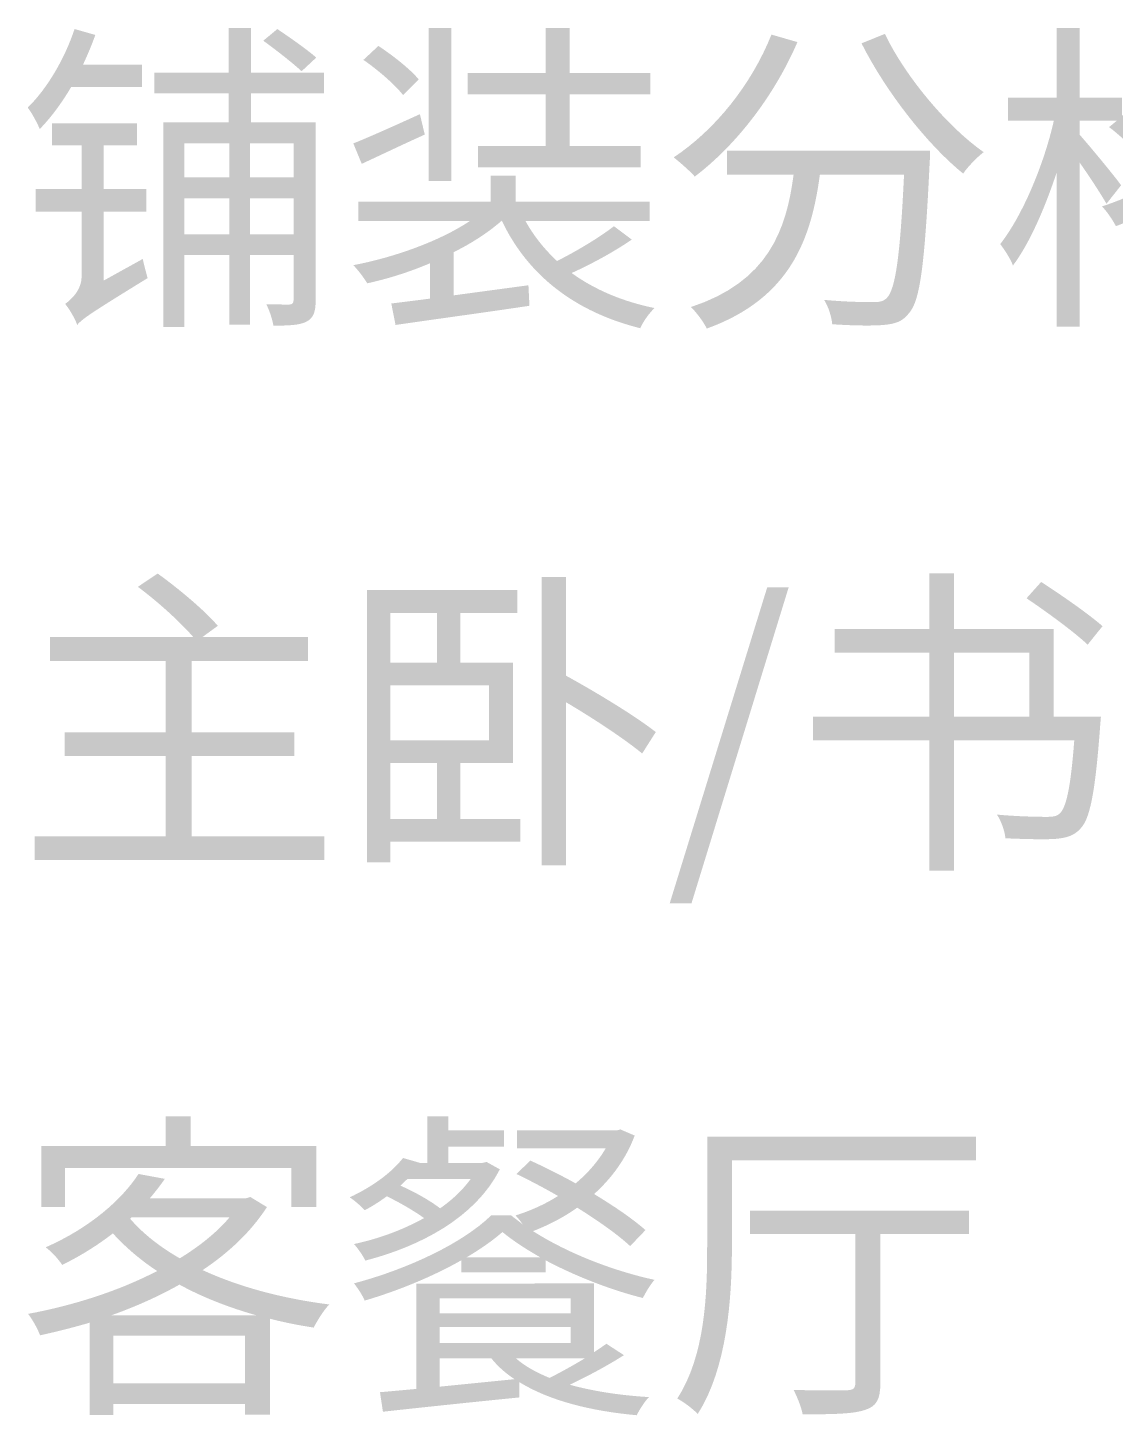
# Model space of a CAD drawing. Header units: millimetres. Extents: x -4600 to 229000, y -4300 to 19460.
# Drawn here: x 138210 to 139169, y 14412 to 15636 of the extents above; entities that cross this region are included whole.
import ezdxf

# ---------------------------------------------------------------- set-up
doc = ezdxf.new("R2010")
doc.units = ezdxf.units.MM
doc.header["$LTSCALE"] = 100
doc.layers.add('R2-LEGEND', color=7, linetype='Continuous', lineweight=18)

# ---------------------------------------------------------------- blocks, each defined once
blk = doc.blocks.new('A04_SHEET')
at = {"layer": 'R2-LEGEND'}
h = blk.add_hatch(color=256, dxfattribs=at)
edge = h.paths.add_edge_path()
edge.add_spline(control_points=[(18251.3, 15634.8), (18242.4, 15608.2), (18227.2, 15582.4), (18210, 15565.5)], knot_values=[0, 0, 0, 0, 1, 1, 1, 1], degree=3, periodic=0)
edge.add_spline(control_points=[(18210, 15565.5), (18213.5, 15561.2), (18218.9, 15550.9), (18220.6, 15546.6)], knot_values=[0, 0, 0, 0, 1, 1, 1, 1], degree=3, periodic=0)
edge.add_spline(control_points=[(18220.6, 15546.6), (18230.7, 15556.9), (18240.1, 15569.8), (18248.4, 15583.8)], knot_values=[0, 0, 0, 0, 1, 1, 1, 1], degree=3, periodic=0)
edge.add_line((18248.4, 15583.8), (18310.9, 15583.8))
edge.add_line((18310.9, 15583.8), (18310.9, 15603.3))
edge.add_line((18310.9, 15603.3), (18258.7, 15603.3))
edge.add_spline(control_points=[(18258.7, 15603.3), (18262.7, 15611.9), (18266.5, 15620.8), (18269.6, 15629.6)], knot_values=[0, 0, 0, 0, 1, 1, 1, 1], degree=3, periodic=0)
edge.add_line((18269.6, 15629.6), (18251.3, 15634.8))
h = blk.add_hatch(color=256, dxfattribs=at)
edge = h.paths.add_edge_path()
edge.add_line((18387.1, 15635.7), (18387.1, 15596.4))
edge.add_line((18387.1, 15596.4), (18321.5, 15596.4))
edge.add_line((18321.5, 15596.4), (18321.5, 15578.1))
edge.add_line((18321.5, 15578.1), (18387.1, 15578.1))
edge.add_line((18387.1, 15578.1), (18387.1, 15552.6))
edge.add_line((18387.1, 15552.6), (18329.5, 15552.6))
edge.add_line((18329.5, 15552.6), (18329.5, 15372.1))
edge.add_line((18329.5, 15372.1), (18348.1, 15372.1))
edge.add_line((18348.1, 15372.1), (18348.1, 15435.4))
edge.add_line((18348.1, 15435.4), (18387.7, 15435.4))
edge.add_line((18387.7, 15435.4), (18387.7, 15374.1))
edge.add_line((18387.7, 15374.1), (18406, 15374.1))
edge.add_line((18406, 15374.1), (18406, 15435.4))
edge.add_line((18406, 15435.4), (18444.4, 15435.4))
edge.add_line((18444.4, 15435.4), (18444.4, 15395.9))
edge.add_spline(control_points=[(18444.4, 15395.9), (18444.4, 15393), (18443.5, 15392.1), (18440.9, 15391.8)], knot_values=[0, 0, 0, 0, 1, 1, 1, 1], degree=3, periodic=0)
edge.add_spline(control_points=[(18440.9, 15391.8), (18438.1, 15391.8), (18430.1, 15391.8), (18420.3, 15392.1)], knot_values=[0, 0, 0, 0, 1, 1, 1, 1], degree=3, periodic=0)
edge.add_spline(control_points=[(18420.3, 15392.1), (18423.2, 15386.7), (18425.8, 15378.4), (18426.6, 15373.2)], knot_values=[0, 0, 0, 0, 1, 1, 1, 1], degree=3, periodic=0)
edge.add_spline(control_points=[(18426.6, 15373.2), (18440.1, 15373.2), (18449.5, 15373.5), (18455.8, 15376.7)], knot_values=[0, 0, 0, 0, 1, 1, 1, 1], degree=3, periodic=0)
edge.add_spline(control_points=[(18455.8, 15376.7), (18462.4, 15380.1), (18463.9, 15386.1), (18463.9, 15395.9)], knot_values=[0, 0, 0, 0, 1, 1, 1, 1], degree=3, periodic=0)
edge.add_line((18463.9, 15395.9), (18463.9, 15552.6))
edge.add_line((18463.9, 15552.6), (18406.8, 15552.6))
edge.add_line((18406.8, 15552.6), (18406.8, 15578.1))
edge.add_line((18406.8, 15578.1), (18471.3, 15578.1))
edge.add_line((18471.3, 15578.1), (18471.3, 15596.4))
edge.add_line((18471.3, 15596.4), (18406.8, 15596.4))
edge.add_line((18406.8, 15596.4), (18406.8, 15635.7))
edge.add_line((18406.8, 15635.7), (18387.1, 15635.7))
edge = h.paths.add_edge_path(flags=0)
edge.add_spline(control_points=[(18417.7, 15624.5), (18429.2, 15616.2), (18443.8, 15604.7), (18451.5, 15597.6)], knot_values=[0, 0, 0, 0, 1, 1, 1, 1], degree=3, periodic=0)
edge.add_line((18451.5, 15597.6), (18464.4, 15609.6))
edge.add_spline(control_points=[(18464.4, 15609.6), (18456.7, 15616.5), (18441.2, 15627.3), (18430.1, 15634.8)], knot_values=[0, 0, 0, 0, 1, 1, 1, 1], degree=3, periodic=0)
edge.add_line((18430.1, 15634.8), (18417.7, 15624.5))
h.paths.add_polyline_path([(18348.1, 15485.5), (18387.7, 15485.5), (18387.7, 15453.7), (18348.1, 15453.7), (18348.1, 15485.5)], flags=0)
h.paths.add_polyline_path([(18444.4, 15485.5), (18444.4, 15453.7), (18406, 15453.7), (18406, 15485.5), (18444.4, 15485.5)], flags=0)
h.paths.add_polyline_path([(18348.1, 15503.9), (18348.1, 15533.9), (18387.7, 15533.9), (18387.7, 15503.9), (18348.1, 15503.9)], flags=0)
h.paths.add_polyline_path([(18444.4, 15503.9), (18406, 15503.9), (18406, 15533.9), (18444.4, 15533.9), (18444.4, 15503.9)], flags=0)
for points in [[(18563.6, 15635.7), (18563.6, 15500.7), (18583.6, 15500.7), (18583.6, 15635.7), (18563.6, 15635.7)], [(18666.7, 15635.7), (18666.7, 15596.1), (18597.9, 15596.1), (18597.9, 15577.2), (18666.7, 15577.2), (18666.7, 15531.7), (18607.1, 15531.7), (18607.1, 15512.7), (18750.4, 15512.7), (18750.4, 15531.7), (18687.9, 15531.7), (18687.9, 15577.2), (18758.9, 15577.2), (18758.9, 15596.1), (18687.9, 15596.1), (18687.9, 15635.7), (18666.7, 15635.7)], [(18776.1, 14863.7), (18795.3, 14863.7), (18881, 15142.5), (18862.1, 15142.5), (18776.1, 14863.7)], [(18222.1, 14649.6), (18222.1, 14595.7), (18243, 14595.7), (18243, 14630.1), (18442.4, 14630.1), (18442.4, 14595.7), (18464.4, 14595.7), (18464.4, 14649.6), (18353.6, 14649.6), (18353.6, 14675.7), (18331.5, 14675.7), (18331.5, 14649.6), (18222.1, 14649.6)]]:
    blk.add_hatch(color=256, dxfattribs=at).paths.add_polyline_path(points)
h = blk.add_hatch(color=256, dxfattribs=at)
edge = h.paths.add_edge_path()
edge.add_spline(control_points=[(18865.8, 15629.9), (18848, 15585.5), (18816.2, 15546), (18779.6, 15521.6)], knot_values=[0, 0, 0, 0, 1, 1, 1, 1], degree=3, periodic=0)
edge.add_spline(control_points=[(18779.6, 15521.6), (18784.7, 15517.6), (18794.2, 15509.3), (18798.2, 15504.7)], knot_values=[0, 0, 0, 0, 1, 1, 1, 1], degree=3, periodic=0)
edge.add_spline(control_points=[(18798.2, 15504.7), (18834, 15531.9), (18867.8, 15574.9), (18888.7, 15623.3)], knot_values=[0, 0, 0, 0, 1, 1, 1, 1], degree=3, periodic=0)
edge.add_line((18888.7, 15623.3), (18865.8, 15629.9))
h = blk.add_hatch(color=256, dxfattribs=at)
edge = h.paths.add_edge_path()
edge.add_line((18965.8, 15630.5), (18945.2, 15622.2))
edge.add_spline(control_points=[(18945.2, 15622.2), (18966.7, 15579.5), (19003, 15533.1), (19034.8, 15507.3)], knot_values=[0, 0, 0, 0, 1, 1, 1, 1], degree=3, periodic=0)
edge.add_spline(control_points=[(19034.8, 15507.3), (19038.9, 15513.3), (19046.9, 15521.6), (19052.9, 15526.2)], knot_values=[0, 0, 0, 0, 1, 1, 1, 1], degree=3, periodic=0)
edge.add_spline(control_points=[(19052.9, 15526.2), (19021.4, 15548.3), (18984.4, 15591.8), (18965.8, 15630.5)], knot_values=[0, 0, 0, 0, 1, 1, 1, 1], degree=3, periodic=0)
h = blk.add_hatch(color=256, dxfattribs=at)
edge = h.paths.add_edge_path()
edge.add_line((19117.4, 15635.7), (19117.4, 15574.3))
edge.add_line((19117.4, 15574.3), (19074.4, 15574.3))
edge.add_line((19074.4, 15574.3), (19074.4, 15554))
edge.add_line((19074.4, 15554), (19114.8, 15554))
edge.add_spline(control_points=[(19114.8, 15554), (19105.9, 15514.5), (19086.7, 15469.5), (19067.5, 15445.1)], knot_values=[0, 0, 0, 0, 1, 1, 1, 1], degree=3, periodic=0)
edge.add_spline(control_points=[(19067.5, 15445.1), (19071.2, 15440.3), (19076.7, 15432), (19078.7, 15426.2)], knot_values=[0, 0, 0, 0, 1, 1, 1, 1], degree=3, periodic=0)
edge.add_spline(control_points=[(19078.7, 15426.2), (19093, 15445.1), (19106.8, 15476.4), (19117.4, 15508.7)], knot_values=[0, 0, 0, 0, 1, 1, 1, 1], degree=3, periodic=0)
edge.add_line((19117.4, 15508.7), (19117.4, 15372.4))
edge.add_line((19117.4, 15372.4), (19137.7, 15372.4))
edge.add_line((19137.7, 15372.4), (19137.7, 15516.8))
edge.add_spline(control_points=[(19137.7, 15516.8), (19146.6, 15504.2), (19156.6, 15488.7), (19161.2, 15480.7)], knot_values=[0, 0, 0, 0, 1, 1, 1, 1], degree=3, periodic=0)
edge.add_line((19161.2, 15480.7), (19174.1, 15497))
edge.add_spline(control_points=[(19174.1, 15497), (19168.9, 15504.4), (19145.4, 15532.8), (19137.7, 15541.4)], knot_values=[0, 0, 0, 0, 1, 1, 1, 1], degree=3, periodic=0)
edge.add_line((19137.7, 15541.4), (19137.7, 15554))
edge.add_line((19137.7, 15554), (19170.4, 15554))
edge.add_line((19170.4, 15554), (19163.5, 15548.3))
edge.add_spline(control_points=[(19163.5, 15548.3), (19168.3, 15544.8), (19176.7, 15537.4), (19180.4, 15533.7)], knot_values=[0, 0, 0, 0, 1, 1, 1, 1], degree=3, periodic=0)
edge.add_spline(control_points=[(19180.4, 15533.7), (19190.1, 15542.3), (19199.9, 15552.6), (19208.7, 15564)], knot_values=[0, 0, 0, 0, 1, 1, 1, 1], degree=3, periodic=0)
edge.add_spline(control_points=[(19208.7, 15564), (19216.5, 15550.6), (19226.5, 15536.8), (19238.8, 15523.9)], knot_values=[0, 0, 0, 0, 1, 1, 1, 1], degree=3, periodic=0)
edge.add_spline(control_points=[(19238.8, 15523.9), (19214.5, 15503), (19185.8, 15487.5), (19157.2, 15478.4)], knot_values=[0, 0, 0, 0, 1, 1, 1, 1], degree=3, periodic=0)
edge.add_spline(control_points=[(19157.2, 15478.4), (19161.5, 15474.1), (19166.9, 15466.1), (19169.5, 15460.9)], knot_values=[0, 0, 0, 0, 1, 1, 1, 1], degree=3, periodic=0)
edge.add_spline(control_points=[(19169.5, 15460.9), (19176.9, 15463.8), (19184.4, 15466.6), (19191.8, 15470.1)], knot_values=[0, 0, 0, 0, 1, 1, 1, 1], degree=3, periodic=0)
edge.add_line((19191.8, 15470.1), (19191.8, 15371.8))
edge.add_line((19191.8, 15371.8), (19211.9, 15371.8))
edge.add_line((19211.9, 15371.8), (19211.9, 15384.4))
edge.add_line((19211.9, 15384.4), (19291.8, 15384.4))
edge.add_line((19291.8, 15384.4), (19291.8, 15372.9))
edge.add_line((19291.8, 15372.9), (19312.7, 15372.9))
edge.add_line((19312.7, 15372.9), (19312.7, 15472.4))
edge.add_line((19312.7, 15472.4), (19325.9, 15467.2))
edge.add_spline(control_points=[(19325.9, 15467.2), (19329.1, 15472.6), (19335.1, 15480.9), (19339.4, 15485.2)], knot_values=[0, 0, 0, 0, 1, 1, 1, 1], degree=3, periodic=0)
edge.add_spline(control_points=[(19339.4, 15485.2), (19311, 15493.8), (19287, 15507.3), (19267.5, 15523.6)], knot_values=[0, 0, 0, 0, 1, 1, 1, 1], degree=3, periodic=0)
edge.add_spline(control_points=[(19267.5, 15523.6), (19287.5, 15544.5), (19303.9, 15569.8), (19314.2, 15599.3)], knot_values=[0, 0, 0, 0, 1, 1, 1, 1], degree=3, periodic=0)
edge.add_line((19314.2, 15599.3), (19300.7, 15605.6))
edge.add_line((19300.7, 15605.6), (19296.7, 15604.7))
edge.add_line((19296.7, 15604.7), (19234.8, 15604.7))
edge.add_spline(control_points=[(19234.8, 15604.7), (19239.4, 15613), (19243.4, 15621.6), (19246.8, 15630.5)], knot_values=[0, 0, 0, 0, 1, 1, 1, 1], degree=3, periodic=0)
edge.add_line((19246.8, 15630.5), (19226.2, 15635.9))
edge.add_spline(control_points=[(19226.2, 15635.9), (19215, 15606.7), (19196.4, 15578.6), (19174.9, 15558.3)], knot_values=[0, 0, 0, 0, 1, 1, 1, 1], degree=3, periodic=0)
edge.add_line((19174.9, 15558.3), (19174.9, 15574.3))
edge.add_line((19174.9, 15574.3), (19137.7, 15574.3))
edge.add_line((19137.7, 15574.3), (19137.7, 15635.7))
edge.add_line((19137.7, 15635.7), (19117.4, 15635.7))
h.paths.add_polyline_path([(19211.9, 15403.3), (19211.9, 15458.6), (19291.8, 15458.6), (19291.8, 15403.3), (19211.9, 15403.3)], flags=0)
edge = h.paths.add_edge_path(flags=0)
edge.add_line((19224.2, 15586.1), (19287, 15586.1))
edge.add_spline(control_points=[(19287, 15586.1), (19278.4, 15568), (19266.6, 15551.4), (19252.9, 15537.1)], knot_values=[0, 0, 0, 0, 1, 1, 1, 1], degree=3, periodic=0)
edge.add_spline(control_points=[(19252.9, 15537.1), (19239.1, 15551.1), (19228.5, 15566), (19220.8, 15580.6)], knot_values=[0, 0, 0, 0, 1, 1, 1, 1], degree=3, periodic=0)
edge.add_line((19220.8, 15580.6), (19224.2, 15586.1))
edge = h.paths.add_edge_path(flags=0)
edge.add_spline(control_points=[(19205.9, 15477.2), (19222.8, 15486.1), (19238.5, 15497), (19253.2, 15509.9)], knot_values=[0, 0, 0, 0, 1, 1, 1, 1], degree=3, periodic=0)
edge.add_spline(control_points=[(19253.2, 15509.9), (19267.2, 15497.6), (19283.5, 15486.4), (19302.1, 15477.2)], knot_values=[0, 0, 0, 0, 1, 1, 1, 1], degree=3, periodic=0)
edge.add_line((19302.1, 15477.2), (19205.9, 15477.2))
h = blk.add_hatch(color=256, dxfattribs=at)
edge = h.paths.add_edge_path()
edge.add_spline(control_points=[(18506, 15607.6), (18518.9, 15598.7), (18534.1, 15585.5), (18540.9, 15576.6)], knot_values=[0, 0, 0, 0, 1, 1, 1, 1], degree=3, periodic=0)
edge.add_line((18540.9, 15576.6), (18554.7, 15590.4))
edge.add_spline(control_points=[(18554.7, 15590.4), (18547.5, 15599.3), (18531.8, 15611.6), (18519.2, 15619.9)], knot_values=[0, 0, 0, 0, 1, 1, 1, 1], degree=3, periodic=0)
edge.add_line((18519.2, 15619.9), (18506, 15607.6))
h = blk.add_hatch(color=256, dxfattribs=at)
edge = h.paths.add_edge_path()
edge.add_line((18497.1, 15533.9), (18504.5, 15515.9))
edge.add_spline(control_points=[(18504.5, 15515.9), (18521.2, 15523.6), (18540.9, 15533.1), (18560.1, 15541.7)], knot_values=[0, 0, 0, 0, 1, 1, 1, 1], degree=3, periodic=0)
edge.add_line((18560.1, 15541.7), (18555.8, 15559.7))
edge.add_spline(control_points=[(18555.8, 15559.7), (18533.8, 15549.7), (18512.3, 15540), (18497.1, 15533.9)], knot_values=[0, 0, 0, 0, 1, 1, 1, 1], degree=3, periodic=0)
h = blk.add_hatch(color=256, dxfattribs=at)
edge = h.paths.add_edge_path()
edge.add_line((18216.9, 15493.6), (18216.9, 15473.8))
edge.add_line((18216.9, 15473.8), (18257.6, 15473.8))
edge.add_line((18257.6, 15473.8), (18257.6, 15416.8))
edge.add_spline(control_points=[(18257.6, 15416.8), (18257.6, 15404.5), (18248.1, 15395.9), (18243, 15392.4)], knot_values=[0, 0, 0, 0, 1, 1, 1, 1], degree=3, periodic=0)
edge.add_spline(control_points=[(18243, 15392.4), (18246.7, 15387.8), (18251.9, 15379.2), (18253.6, 15373.8)], knot_values=[0, 0, 0, 0, 1, 1, 1, 1], degree=3, periodic=0)
edge.add_spline(control_points=[(18253.6, 15373.8), (18257.9, 15379), (18265.3, 15384.1), (18315.7, 15415.1)], knot_values=[0, 0, 0, 0, 1, 1, 1, 1], degree=3, periodic=0)
edge.add_spline(control_points=[(18315.7, 15415.1), (18314.6, 15419.1), (18312.6, 15426.8), (18311.4, 15432)], knot_values=[0, 0, 0, 0, 1, 1, 1, 1], degree=3, periodic=0)
edge.add_line((18311.4, 15432), (18277.1, 15413))
edge.add_line((18277.1, 15413), (18277.1, 15473.8))
edge.add_line((18277.1, 15473.8), (18314.6, 15473.8))
edge.add_line((18314.6, 15473.8), (18314.6, 15493.6))
edge.add_line((18314.6, 15493.6), (18277.1, 15493.6))
edge.add_line((18277.1, 15493.6), (18277.1, 15532.2))
edge.add_line((18277.1, 15532.2), (18306.3, 15532.2))
edge.add_line((18306.3, 15532.2), (18306.3, 15551.7))
edge.add_line((18306.3, 15551.7), (18231.5, 15551.7))
edge.add_line((18231.5, 15551.7), (18231.5, 15532.2))
edge.add_line((18231.5, 15532.2), (18257.6, 15532.2))
edge.add_line((18257.6, 15532.2), (18257.6, 15493.6))
edge.add_line((18257.6, 15493.6), (18216.9, 15493.6))
h = blk.add_hatch(color=256, dxfattribs=at)
edge = h.paths.add_edge_path()
edge.add_line((18826.6, 15527.4), (18826.6, 15506.4))
edge.add_line((18826.6, 15506.4), (18885.3, 15506.4))
edge.add_spline(control_points=[(18885.3, 15506.4), (18879, 15457.7), (18862.9, 15411.9), (18794.8, 15389.6)], knot_values=[0, 0, 0, 0, 1, 1, 1, 1], degree=3, periodic=0)
edge.add_spline(control_points=[(18794.8, 15389.6), (18799.6, 15385), (18805.9, 15376.4), (18808.8, 15370.6)], knot_values=[0, 0, 0, 0, 1, 1, 1, 1], degree=3, periodic=0)
edge.add_spline(control_points=[(18808.8, 15370.6), (18882.4, 15397.3), (18900.8, 15449.4), (18908.5, 15506.4)], knot_values=[0, 0, 0, 0, 1, 1, 1, 1], degree=3, periodic=0)
edge.add_line((18908.5, 15506.4), (18982.7, 15506.4))
edge.add_spline(control_points=[(18982.7, 15506.4), (18979.3, 15433.7), (18975, 15405), (18967.5, 15397.6), (18964.7, 15394.7), (18961.2, 15393.9), (18955.5, 15393.9), (18948.6, 15393.9), (18931.1, 15394.1), (18912.2, 15395.9)], knot_values=[0, 0, 0, 0, 1, 1, 1, 2, 2, 2, 3, 3, 3, 3], degree=3, periodic=0)
edge.add_spline(control_points=[(18912.2, 15395.9), (18916.2, 15389.8), (18918.8, 15380.7), (18919.4, 15374.4)], knot_values=[0, 0, 0, 0, 1, 1, 1, 1], degree=3, periodic=0)
edge.add_spline(control_points=[(18919.4, 15374.4), (18937.4, 15373.2), (18955.2, 15372.9), (18964.9, 15373.8), (18974.7, 15374.7), (18981.3, 15376.7), (18987, 15384.1)], knot_values=[0, 0, 0, 0, 1, 1, 1, 2, 2, 2, 2], degree=3, periodic=0)
edge.add_spline(control_points=[(18987, 15384.1), (18997, 15395), (19001, 15427.9), (19005.3, 15517)], knot_values=[0, 0, 0, 0, 1, 1, 1, 1], degree=3, periodic=0)
edge.add_spline(control_points=[(19005.3, 15517), (19005.6, 15519.9), (19005.6, 15527.4), (19005.6, 15527.4)], knot_values=[0, 0, 0, 0, 1, 1, 1, 1], degree=3, periodic=0)
edge.add_line((19005.6, 15527.4), (18826.6, 15527.4))
h = blk.add_hatch(color=256, dxfattribs=at)
edge = h.paths.add_edge_path()
edge.add_line((18501.4, 15482.4), (18501.4, 15465.5))
edge.add_line((18501.4, 15465.5), (18599.9, 15465.5))
edge.add_spline(control_points=[(18599.9, 15465.5), (18573.3, 15447.7), (18533.2, 15433.4), (18497.1, 15426.5)], knot_values=[0, 0, 0, 0, 1, 1, 1, 1], degree=3, periodic=0)
edge.add_spline(control_points=[(18497.1, 15426.5), (18501.1, 15422.5), (18506.5, 15415.3), (18509.4, 15410.5)], knot_values=[0, 0, 0, 0, 1, 1, 1, 1], degree=3, periodic=0)
edge.add_spline(control_points=[(18509.4, 15410.5), (18527.5, 15414.5), (18546.7, 15420.5), (18564.7, 15428.2)], knot_values=[0, 0, 0, 0, 1, 1, 1, 1], degree=3, periodic=0)
edge.add_line((18564.7, 15428.2), (18564.7, 15397))
edge.add_line((18564.7, 15397), (18530.6, 15392.7))
edge.add_line((18530.6, 15392.7), (18534.3, 15373.8))
edge.add_spline(control_points=[(18534.3, 15373.8), (18565.9, 15378.4), (18610.3, 15384.4), (18652.4, 15390.7)], knot_values=[0, 0, 0, 0, 1, 1, 1, 1], degree=3, periodic=0)
edge.add_line((18652.4, 15390.7), (18651.5, 15408.8))
edge.add_line((18651.5, 15408.8), (18585.6, 15399.9))
edge.add_line((18585.6, 15399.9), (18585.6, 15438))
edge.add_spline(control_points=[(18585.6, 15438), (18601.7, 15446), (18616.3, 15455.5), (18628, 15465.8)], knot_values=[0, 0, 0, 0, 1, 1, 1, 1], degree=3, periodic=0)
edge.add_spline(control_points=[(18628, 15465.8), (18650.9, 15417.6), (18692.5, 15385.3), (18750.1, 15370.9)], knot_values=[0, 0, 0, 0, 1, 1, 1, 1], degree=3, periodic=0)
edge.add_spline(control_points=[(18750.1, 15370.9), (18752.6, 15376.7), (18758.1, 15384.4), (18762.7, 15388.7)], knot_values=[0, 0, 0, 0, 1, 1, 1, 1], degree=3, periodic=0)
edge.add_spline(control_points=[(18762.7, 15388.7), (18734.6, 15394.4), (18709.7, 15405), (18689.6, 15419.6)], knot_values=[0, 0, 0, 0, 1, 1, 1, 1], degree=3, periodic=0)
edge.add_spline(control_points=[(18689.6, 15419.6), (18706.8, 15427.4), (18727.4, 15438.5), (18742.6, 15449.1)], knot_values=[0, 0, 0, 0, 1, 1, 1, 1], degree=3, periodic=0)
edge.add_line((18742.6, 15449.1), (18726.9, 15460.9))
edge.add_spline(control_points=[(18726.9, 15460.9), (18714.5, 15451.2), (18693.9, 15438.8), (18676.7, 15430.2)], knot_values=[0, 0, 0, 0, 1, 1, 1, 1], degree=3, periodic=0)
edge.add_spline(control_points=[(18676.7, 15430.2), (18665.6, 15440.6), (18656.1, 15452.3), (18648.9, 15465.5)], knot_values=[0, 0, 0, 0, 1, 1, 1, 1], degree=3, periodic=0)
edge.add_line((18648.9, 15465.5), (18758.4, 15465.5))
edge.add_line((18758.4, 15465.5), (18758.4, 15482.4))
edge.add_line((18758.4, 15482.4), (18640.1, 15482.4))
edge.add_line((18640.1, 15482.4), (18640.1, 15505.6))
edge.add_line((18640.1, 15505.6), (18618.3, 15505.6))
edge.add_line((18618.3, 15505.6), (18618.3, 15482.4))
edge.add_line((18618.3, 15482.4), (18501.4, 15482.4))
h = blk.add_hatch(color=256, dxfattribs=at)
edge = h.paths.add_edge_path()
edge.add_spline(control_points=[(18307.1, 15142.8), (18324.6, 15129.9), (18344.7, 15111.5), (18356.1, 15098.4)], knot_values=[0, 0, 0, 0, 1, 1, 1, 1], degree=3, periodic=0)
edge.add_line((18356.1, 15098.4), (18229.5, 15098.4))
edge.add_line((18229.5, 15098.4), (18229.5, 15077.4))
edge.add_line((18229.5, 15077.4), (18331.5, 15077.4))
edge.add_line((18331.5, 15077.4), (18331.5, 15014.4))
edge.add_line((18331.5, 15014.4), (18242.7, 15014.4))
edge.add_line((18242.7, 15014.4), (18242.7, 14993.5))
edge.add_line((18242.7, 14993.5), (18331.5, 14993.5))
edge.add_line((18331.5, 14993.5), (18331.5, 14922.7))
edge.add_line((18331.5, 14922.7), (18216, 14922.7))
edge.add_line((18216, 14922.7), (18216, 14901.8))
edge.add_line((18216, 14901.8), (18471.6, 14901.8))
edge.add_line((18471.6, 14901.8), (18471.6, 14922.7))
edge.add_line((18471.6, 14922.7), (18354.7, 14922.7))
edge.add_line((18354.7, 14922.7), (18354.7, 14993.5))
edge.add_line((18354.7, 14993.5), (18445.2, 14993.5))
edge.add_line((18445.2, 14993.5), (18445.2, 15014.4))
edge.add_line((18445.2, 15014.4), (18354.7, 15014.4))
edge.add_line((18354.7, 15014.4), (18354.7, 15077.4))
edge.add_line((18354.7, 15077.4), (18457, 15077.4))
edge.add_line((18457, 15077.4), (18457, 15098.4))
edge.add_line((18457, 15098.4), (18363.9, 15098.4))
edge.add_line((18363.9, 15098.4), (18377.6, 15108.4))
edge.add_spline(control_points=[(18377.6, 15108.4), (18366.2, 15121.8), (18343, 15141.3), (18324.6, 15154.5)], knot_values=[0, 0, 0, 0, 1, 1, 1, 1], degree=3, periodic=0)
edge.add_line((18324.6, 15154.5), (18307.1, 15142.8))
h = blk.add_hatch(color=256, dxfattribs=at)
edge = h.paths.add_edge_path()
edge.add_line((18663.3, 15151.6), (18663.3, 14897.2))
edge.add_line((18663.3, 14897.2), (18684.5, 14897.2))
edge.add_line((18684.5, 14897.2), (18684.5, 15041.1))
edge.add_spline(control_points=[(18684.5, 15041.1), (18709.7, 15026.2), (18736.9, 15008.1), (18751.8, 14995.8)], knot_values=[0, 0, 0, 0, 1, 1, 1, 1], degree=3, periodic=0)
edge.add_line((18751.8, 14995.8), (18763.8, 15014.7))
edge.add_spline(control_points=[(18763.8, 15014.7), (18746.3, 15028.5), (18712, 15049.4), (18684.5, 15064.5)], knot_values=[0, 0, 0, 0, 1, 1, 1, 1], degree=3, periodic=0)
edge.add_line((18684.5, 15064.5), (18684.5, 15151.6))
edge.add_line((18684.5, 15151.6), (18663.3, 15151.6))
h = blk.add_hatch(color=256, dxfattribs=at)
edge = h.paths.add_edge_path()
edge.add_line((18921.4, 15105.5), (18921.4, 15084.6))
edge.add_line((18921.4, 15084.6), (19005, 15084.6))
edge.add_line((19005, 15084.6), (19005, 15028.2))
edge.add_line((19005, 15028.2), (18902.5, 15028.2))
edge.add_line((18902.5, 15028.2), (18902.5, 15007.5))
edge.add_line((18902.5, 15007.5), (19005, 15007.5))
edge.add_line((19005, 15007.5), (19005, 14892.4))
edge.add_line((19005, 14892.4), (19026.8, 14892.4))
edge.add_line((19026.8, 14892.4), (19026.8, 15007.5))
edge.add_line((19026.8, 15007.5), (19132.8, 15007.5))
edge.add_spline(control_points=[(19132.8, 15007.5), (19129.7, 14966), (19125.7, 14947.9), (19119.9, 14942.8), (19117.1, 14940.2), (19113.9, 14939.9), (19107.9, 14939.9), (19101.3, 14939.9), (19082.7, 14940.2), (19064.6, 14941.9)], knot_values=[0, 0, 0, 0, 1, 1, 1, 2, 2, 2, 3, 3, 3, 3], degree=3, periodic=0)
edge.add_spline(control_points=[(19064.6, 14941.9), (19068.6, 14935.9), (19071.5, 14927.3), (19072.1, 14921)], knot_values=[0, 0, 0, 0, 1, 1, 1, 1], degree=3, periodic=0)
edge.add_spline(control_points=[(19072.1, 14921), (19089.6, 14920.2), (19106.8, 14919.9), (19115.6, 14920.4)], knot_values=[0, 0, 0, 0, 1, 1, 1, 1], degree=3, periodic=0)
edge.add_spline(control_points=[(19115.6, 14920.4), (19125.7, 14921.3), (19132.3, 14923), (19138, 14929.3)], knot_values=[0, 0, 0, 0, 1, 1, 1, 1], degree=3, periodic=0)
edge.add_spline(control_points=[(19138, 14929.3), (19146.6, 14937.6), (19151.2, 14960.8), (19155.5, 15018.4)], knot_values=[0, 0, 0, 0, 1, 1, 1, 1], degree=3, periodic=0)
edge.add_spline(control_points=[(19155.5, 15018.4), (19155.7, 15021.6), (19156.3, 15028.2), (19156.3, 15028.2)], knot_values=[0, 0, 0, 0, 1, 1, 1, 1], degree=3, periodic=0)
edge.add_line((19156.3, 15028.2), (19114.5, 15028.2))
edge.add_line((19114.5, 15028.2), (19114.5, 15105.5))
edge.add_line((19114.5, 15105.5), (19026.8, 15105.5))
edge.add_line((19026.8, 15105.5), (19026.8, 15154.8))
edge.add_line((19026.8, 15154.8), (19005, 15154.8))
edge.add_line((19005, 15154.8), (19005, 15105.5))
edge.add_line((19005, 15105.5), (18921.4, 15105.5))
h.paths.add_polyline_path([(19026.8, 15028.2), (19026.8, 15084.6), (19093.3, 15084.6), (19093.3, 15028.2), (19026.8, 15028.2)], flags=0)
edge = h.paths.add_edge_path(flags=0)
edge.add_spline(control_points=[(19090.7, 15132.7), (19109, 15120.4), (19132.8, 15102.9), (19144.6, 15091.8)], knot_values=[0, 0, 0, 0, 1, 1, 1, 1], degree=3, periodic=0)
edge.add_line((19144.6, 15091.8), (19157.7, 15108.1))
edge.add_spline(control_points=[(19157.7, 15108.1), (19145.7, 15118.7), (19121.4, 15135.6), (19103.6, 15147.1)], knot_values=[0, 0, 0, 0, 1, 1, 1, 1], degree=3, periodic=0)
edge.add_line((19103.6, 15147.1), (19090.7, 15132.7))
h = blk.add_hatch(color=256, dxfattribs=at)
h.paths.add_polyline_path([(18509.1, 15139.9), (18509.1, 14899.8), (18529.8, 14899.8), (18529.8, 14917.9), (18644.4, 14917.9), (18644.4, 14937.9), (18591.4, 14937.9), (18591.4, 14987.5), (18637.8, 14987.5), (18637.8, 15076), (18591.4, 15076), (18591.4, 15119.8), (18641.8, 15119.8), (18641.8, 15139.9), (18509.1, 15139.9)])
h.paths.add_polyline_path([(18529.8, 15056), (18616.8, 15056), (18616.8, 15007.3), (18529.8, 15007.3), (18529.8, 15056)], flags=0)
h.paths.add_polyline_path([(18529.8, 14987.5), (18571, 14987.5), (18571, 14937.9), (18529.8, 14937.9), (18529.8, 14987.5)], flags=0)
h.paths.add_polyline_path([(18529.8, 15076), (18529.8, 15119.8), (18571, 15119.8), (18571, 15076), (18529.8, 15076)], flags=0)
h = blk.add_hatch(color=256, dxfattribs=at)
edge = h.paths.add_edge_path()
edge.add_spline(control_points=[(18640.9, 14624.9), (18652.7, 14619.2), (18665.3, 14612.6), (18677.6, 14605.5)], knot_values=[0, 0, 0, 0, 1, 1, 1, 1], degree=3, periodic=0)
edge.add_spline(control_points=[(18677.6, 14605.5), (18665.8, 14598), (18652.9, 14592.3), (18640.1, 14588.3)], knot_values=[0, 0, 0, 0, 1, 1, 1, 1], degree=3, periodic=0)
edge.add_spline(control_points=[(18640.1, 14588.3), (18642.1, 14586.3), (18644.4, 14583.4), (18646.4, 14580.5)], knot_values=[0, 0, 0, 0, 1, 1, 1, 1], degree=3, periodic=0)
edge.add_line((18646.4, 14580.5), (18636.3, 14588.3))
edge.add_line((18636.3, 14588.3), (18618.6, 14588.3))
edge.add_spline(control_points=[(18618.6, 14588.3), (18593.9, 14564.2), (18546.1, 14541.3), (18497.7, 14528.4)], knot_values=[0, 0, 0, 0, 1, 1, 1, 1], degree=3, periodic=0)
edge.add_spline(control_points=[(18497.7, 14528.4), (18501.1, 14524.1), (18505.4, 14517.5), (18507.1, 14513.2)], knot_values=[0, 0, 0, 0, 1, 1, 1, 1], degree=3, periodic=0)
edge.add_spline(control_points=[(18507.1, 14513.2), (18537.2, 14522.1), (18567.6, 14534.7), (18592.2, 14548.7)], knot_values=[0, 0, 0, 0, 1, 1, 1, 1], degree=3, periodic=0)
edge.add_line((18592.2, 14548.7), (18592.2, 14538.1))
edge.add_line((18592.2, 14538.1), (18666.7, 14538.1))
edge.add_line((18666.7, 14538.1), (18666.7, 14548.7))
edge.add_spline(control_points=[(18666.7, 14548.7), (18693.6, 14534.4), (18724.9, 14522.4), (18752.4, 14515.5)], knot_values=[0, 0, 0, 0, 1, 1, 1, 1], degree=3, periodic=0)
edge.add_spline(control_points=[(18752.4, 14515.5), (18754.7, 14520.1), (18758.9, 14527.3), (18762.7, 14531.5)], knot_values=[0, 0, 0, 0, 1, 1, 1, 1], degree=3, periodic=0)
edge.add_spline(control_points=[(18762.7, 14531.5), (18726.9, 14539.3), (18686.8, 14554.5), (18655.5, 14574.5)], knot_values=[0, 0, 0, 0, 1, 1, 1, 1], degree=3, periodic=0)
edge.add_spline(control_points=[(18655.5, 14574.5), (18669, 14579.7), (18682.5, 14586.6), (18694.5, 14595.2)], knot_values=[0, 0, 0, 0, 1, 1, 1, 1], degree=3, periodic=0)
edge.add_spline(control_points=[(18694.5, 14595.2), (18713.4, 14583.4), (18730.3, 14571.4), (18741.2, 14561.3)], knot_values=[0, 0, 0, 0, 1, 1, 1, 1], degree=3, periodic=0)
edge.add_line((18741.2, 14561.3), (18754.7, 14575.4))
edge.add_spline(control_points=[(18754.7, 14575.4), (18743.8, 14585.1), (18727.4, 14596.3), (18709.4, 14607.2)], knot_values=[0, 0, 0, 0, 1, 1, 1, 1], degree=3, periodic=0)
edge.add_spline(control_points=[(18709.4, 14607.2), (18724.6, 14620.9), (18737.5, 14638.1), (18745.2, 14658.8)], knot_values=[0, 0, 0, 0, 1, 1, 1, 1], degree=3, periodic=0)
edge.add_line((18745.2, 14658.8), (18732.6, 14664.2))
edge.add_line((18732.6, 14664.2), (18729.4, 14663.3))
edge.add_line((18729.4, 14663.3), (18641.5, 14663.3))
edge.add_line((18641.5, 14663.3), (18641.5, 14647.6))
edge.add_line((18641.5, 14647.6), (18719.7, 14647.6))
edge.add_spline(control_points=[(18719.7, 14647.6), (18712.8, 14635.8), (18703.7, 14625.5), (18693.1, 14616.6)], knot_values=[0, 0, 0, 0, 1, 1, 1, 1], degree=3, periodic=0)
edge.add_spline(control_points=[(18693.1, 14616.6), (18679.6, 14624.1), (18665.8, 14631), (18653.2, 14636.7)], knot_values=[0, 0, 0, 0, 1, 1, 1, 1], degree=3, periodic=0)
edge.add_line((18653.2, 14636.7), (18640.9, 14624.9))
edge = h.paths.add_edge_path(flags=0)
edge.add_spline(control_points=[(18540.9, 14639), (18530.3, 14625.2), (18512.3, 14612.9), (18493.9, 14604.3)], knot_values=[0, 0, 0, 0, 1, 1, 1, 1], degree=3, periodic=0)
edge.add_spline(control_points=[(18493.9, 14604.3), (18498, 14601.7), (18504.5, 14596), (18507.1, 14592.9)], knot_values=[0, 0, 0, 0, 1, 1, 1, 1], degree=3, periodic=0)
edge.add_spline(control_points=[(18507.1, 14592.9), (18513.7, 14596.3), (18520.3, 14600.6), (18526.6, 14605.2)], knot_values=[0, 0, 0, 0, 1, 1, 1, 1], degree=3, periodic=0)
edge.add_spline(control_points=[(18526.6, 14605.2), (18538.1, 14599.7), (18550.7, 14592.3), (18559.5, 14586)], knot_values=[0, 0, 0, 0, 1, 1, 1, 1], degree=3, periodic=0)
edge.add_spline(control_points=[(18559.5, 14586), (18540.4, 14575.4), (18518.9, 14567.6), (18497.7, 14563.1)], knot_values=[0, 0, 0, 0, 1, 1, 1, 1], degree=3, periodic=0)
edge.add_spline(control_points=[(18497.7, 14563.1), (18501.1, 14559.3), (18505.7, 14552.7), (18507.7, 14548.5)], knot_values=[0, 0, 0, 0, 1, 1, 1, 1], degree=3, periodic=0)
edge.add_spline(control_points=[(18507.7, 14548.5), (18555.3, 14560.8), (18604.5, 14586), (18626.3, 14629)], knot_values=[0, 0, 0, 0, 1, 1, 1, 1], degree=3, periodic=0)
edge.add_line((18626.3, 14629), (18614.6, 14635.5))
edge.add_line((18614.6, 14635.5), (18611.1, 14634.7))
edge.add_line((18611.1, 14634.7), (18580.8, 14634.7))
edge.add_line((18580.8, 14634.7), (18580.8, 14649))
edge.add_line((18580.8, 14649), (18630, 14649))
edge.add_line((18630, 14649), (18630, 14663.3))
edge.add_line((18630, 14663.3), (18580.8, 14663.3))
edge.add_line((18580.8, 14663.3), (18580.8, 14675.7))
edge.add_line((18580.8, 14675.7), (18562.4, 14675.7))
edge.add_line((18562.4, 14675.7), (18562.4, 14634.7))
edge.add_line((18562.4, 14634.7), (18555.8, 14634.7))
edge.add_line((18555.8, 14634.7), (18540.9, 14639))
edge = h.paths.add_edge_path(flags=0)
edge.add_spline(control_points=[(18600.5, 14620.4), (18593.4, 14610.6), (18584.2, 14602), (18573.6, 14594.6)], knot_values=[0, 0, 0, 0, 1, 1, 1, 1], degree=3, periodic=0)
edge.add_spline(control_points=[(18573.6, 14594.6), (18564.7, 14601.5), (18551, 14609.2), (18538.6, 14614.6)], knot_values=[0, 0, 0, 0, 1, 1, 1, 1], degree=3, periodic=0)
edge.add_line((18538.6, 14614.6), (18544.7, 14620.4))
edge.add_line((18544.7, 14620.4), (18600.5, 14620.4))
edge = h.paths.add_edge_path(flags=0)
edge.add_spline(control_points=[(18628.6, 14573.7), (18638, 14565.9), (18649.5, 14558.5), (18662.1, 14551.3)], knot_values=[0, 0, 0, 0, 1, 1, 1, 1], degree=3, periodic=0)
edge.add_line((18662.1, 14551.3), (18596.8, 14551.3))
edge.add_spline(control_points=[(18596.8, 14551.3), (18609.1, 14558.5), (18620, 14566.2), (18628.6, 14573.7)], knot_values=[0, 0, 0, 0, 1, 1, 1, 1], degree=3, periodic=0)
h = blk.add_hatch(color=256, dxfattribs=at)
edge = h.paths.add_edge_path()
edge.add_line((18809.1, 14657.9), (18809.1, 14560.2))
edge.add_spline(control_points=[(18809.1, 14560.2), (18809.1, 14518.9), (18807.4, 14464.8), (18782.7, 14426.7)], knot_values=[0, 0, 0, 0, 1, 1, 1, 1], degree=3, periodic=0)
edge.add_spline(control_points=[(18782.7, 14426.7), (18787.9, 14424.4), (18797.1, 14417.2), (18800.8, 14413.2)], knot_values=[0, 0, 0, 0, 1, 1, 1, 1], degree=3, periodic=0)
edge.add_spline(control_points=[(18800.8, 14413.2), (18826.8, 14453.9), (18830.9, 14515.8), (18830.9, 14560.2)], knot_values=[0, 0, 0, 0, 1, 1, 1, 1], degree=3, periodic=0)
edge.add_line((18830.9, 14560.2), (18830.9, 14637))
edge.add_line((18830.9, 14637), (19046, 14637))
edge.add_line((19046, 14637), (19046, 14657.9))
edge.add_line((19046, 14657.9), (18809.1, 14657.9))
edge = h.paths.add_edge_path(flags=0)
edge.add_line((18846.9, 14592.6), (18846.9, 14571.9))
edge.add_line((18846.9, 14571.9), (18939.7, 14571.9))
edge.add_line((18939.7, 14571.9), (18939.7, 14440.7))
edge.add_spline(control_points=[(18939.7, 14440.7), (18939.7, 14435.6), (18938, 14434.4), (18932.3, 14434.1), (18926.5, 14433.9), (18906.2, 14433.9), (18885.3, 14434.4)], knot_values=[0, 0, 0, 0, 1, 1, 1, 2, 2, 2, 2], degree=3, periodic=0)
edge.add_spline(control_points=[(18885.3, 14434.4), (18888.4, 14428.4), (18892.2, 14419.2), (18893.3, 14412.9)], knot_values=[0, 0, 0, 0, 1, 1, 1, 1], degree=3, periodic=0)
edge.add_spline(control_points=[(18893.3, 14412.9), (18920.2, 14412.9), (18937.7, 14413.2), (18948, 14416.7)], knot_values=[0, 0, 0, 0, 1, 1, 1, 1], degree=3, periodic=0)
edge.add_spline(control_points=[(18948, 14416.7), (18958.6, 14419.8), (18961.8, 14426.4), (18961.8, 14440.4)], knot_values=[0, 0, 0, 0, 1, 1, 1, 1], degree=3, periodic=0)
edge.add_line((18961.8, 14440.4), (18961.8, 14571.9))
edge.add_line((18961.8, 14571.9), (19040, 14571.9))
edge.add_line((19040, 14571.9), (19040, 14592.6))
edge.add_line((19040, 14592.6), (18846.9, 14592.6))
h = blk.add_hatch(color=256, dxfattribs=at)
edge = h.paths.add_edge_path()
edge.add_spline(control_points=[(18307.7, 14624.9), (18293.4, 14602.9), (18265.6, 14577.7), (18225.8, 14560.2)], knot_values=[0, 0, 0, 0, 1, 1, 1, 1], degree=3, periodic=0)
edge.add_spline(control_points=[(18225.8, 14560.2), (18230.7, 14556.8), (18237.2, 14549.6), (18240.4, 14544.7)], knot_values=[0, 0, 0, 0, 1, 1, 1, 1], degree=3, periodic=0)
edge.add_spline(control_points=[(18240.4, 14544.7), (18257.3, 14553), (18272.2, 14562.5), (18285.1, 14572.5)], knot_values=[0, 0, 0, 0, 1, 1, 1, 1], degree=3, periodic=0)
edge.add_spline(control_points=[(18285.1, 14572.5), (18296.3, 14560.2), (18309.4, 14549), (18324.1, 14539.3)], knot_values=[0, 0, 0, 0, 1, 1, 1, 1], degree=3, periodic=0)
edge.add_spline(control_points=[(18324.1, 14539.3), (18289.4, 14521.2), (18248.7, 14508.6), (18210.3, 14501.5)], knot_values=[0, 0, 0, 0, 1, 1, 1, 1], degree=3, periodic=0)
edge.add_spline(control_points=[(18210.3, 14501.5), (18214, 14496.9), (18218.9, 14488), (18220.9, 14482.6)], knot_values=[0, 0, 0, 0, 1, 1, 1, 1], degree=3, periodic=0)
edge.add_spline(control_points=[(18220.9, 14482.6), (18235.2, 14485.7), (18249.8, 14489.4), (18264.5, 14493.7)], knot_values=[0, 0, 0, 0, 1, 1, 1, 1], degree=3, periodic=0)
edge.add_line((18264.5, 14493.7), (18264.5, 14412.4))
edge.add_line((18264.5, 14412.4), (18285.4, 14412.4))
edge.add_line((18285.4, 14412.4), (18285.4, 14422.1))
edge.add_line((18285.4, 14422.1), (18401.7, 14422.1))
edge.add_line((18401.7, 14422.1), (18401.7, 14412.7))
edge.add_line((18401.7, 14412.7), (18423.5, 14412.7))
edge.add_line((18423.5, 14412.7), (18423.5, 14497.2))
edge.add_spline(control_points=[(18423.5, 14497.2), (18436.1, 14494), (18449, 14491.4), (18462.1, 14489.4)], knot_values=[0, 0, 0, 0, 1, 1, 1, 1], degree=3, periodic=0)
edge.add_spline(control_points=[(18462.1, 14489.4), (18465.3, 14495.5), (18471, 14504.9), (18475.9, 14509.8)], knot_values=[0, 0, 0, 0, 1, 1, 1, 1], degree=3, periodic=0)
edge.add_spline(control_points=[(18475.9, 14509.8), (18435.2, 14514.9), (18396.5, 14525.2), (18364.2, 14540.1)], knot_values=[0, 0, 0, 0, 1, 1, 1, 1], degree=3, periodic=0)
edge.add_spline(control_points=[(18364.2, 14540.1), (18387.4, 14555.6), (18407.1, 14574.2), (18420.9, 14595.7)], knot_values=[0, 0, 0, 0, 1, 1, 1, 1], degree=3, periodic=0)
edge.add_line((18420.9, 14595.7), (18406.3, 14604.6))
edge.add_line((18406.3, 14604.6), (18402.6, 14603.5))
edge.add_line((18402.6, 14603.5), (18317.7, 14603.5))
edge.add_spline(control_points=[(18317.7, 14603.5), (18322.6, 14609.2), (18326.9, 14614.9), (18330.9, 14620.6)], knot_values=[0, 0, 0, 0, 1, 1, 1, 1], degree=3, periodic=0)
edge.add_line((18330.9, 14620.6), (18307.7, 14624.9))
h.paths.add_polyline_path([(18285.4, 14440.2), (18285.4, 14482.3), (18401.7, 14482.3), (18401.7, 14440.2), (18285.4, 14440.2)], flags=0)
edge = h.paths.add_edge_path(flags=0)
edge.add_spline(control_points=[(18343.8, 14527.3), (18364.2, 14516.1), (18387.1, 14507.2), (18411.4, 14500.3)], knot_values=[0, 0, 0, 0, 1, 1, 1, 1], degree=3, periodic=0)
edge.add_line((18411.4, 14500.3), (18283.9, 14500.3))
edge.add_spline(control_points=[(18283.9, 14500.3), (18304.9, 14507.8), (18324.9, 14516.7), (18343.8, 14527.3)], knot_values=[0, 0, 0, 0, 1, 1, 1, 1], degree=3, periodic=0)
edge = h.paths.add_edge_path(flags=0)
edge.add_line((18301.4, 14586.6), (18387.9, 14586.6))
edge.add_spline(control_points=[(18387.9, 14586.6), (18376.5, 14573.1), (18361.3, 14561.1), (18344.1, 14550.5)], knot_values=[0, 0, 0, 0, 1, 1, 1, 1], degree=3, periodic=0)
edge.add_spline(control_points=[(18344.1, 14550.5), (18326.6, 14560.5), (18311.7, 14572.2), (18300.3, 14585.4)], knot_values=[0, 0, 0, 0, 1, 1, 1, 1], degree=3, periodic=0)
edge.add_line((18300.3, 14585.4), (18301.4, 14586.6))
h = blk.add_hatch(color=256, dxfattribs=at)
edge = h.paths.add_edge_path()
edge.add_line((18520.6, 14432.4), (18523.2, 14415.2))
edge.add_spline(control_points=[(18523.2, 14415.2), (18555, 14418.7), (18600.2, 14423.5), (18643.5, 14427.8)], knot_values=[0, 0, 0, 0, 1, 1, 1, 1], degree=3, periodic=0)
edge.add_line((18643.5, 14427.8), (18643.5, 14441.3))
edge.add_spline(control_points=[(18643.5, 14441.3), (18669.8, 14425), (18706.2, 14415.8), (18746.9, 14412.1)], knot_values=[0, 0, 0, 0, 1, 1, 1, 1], degree=3, periodic=0)
edge.add_spline(control_points=[(18746.9, 14412.1), (18749.5, 14417), (18753.8, 14424.1), (18757.8, 14428.1)], knot_values=[0, 0, 0, 0, 1, 1, 1, 1], degree=3, periodic=0)
edge.add_spline(control_points=[(18757.8, 14428.1), (18732.3, 14429.6), (18708.5, 14433.3), (18687.9, 14439)], knot_values=[0, 0, 0, 0, 1, 1, 1, 1], degree=3, periodic=0)
edge.add_spline(control_points=[(18687.9, 14439), (18703.7, 14446.5), (18721.4, 14455.9), (18735.7, 14465.1)], knot_values=[0, 0, 0, 0, 1, 1, 1, 1], degree=3, periodic=0)
edge.add_line((18735.7, 14465.1), (18720.3, 14475.1))
edge.add_line((18720.3, 14475.1), (18709.4, 14467.7))
edge.add_line((18709.4, 14467.7), (18709.4, 14528.4))
edge.add_line((18709.4, 14528.4), (18563.8, 14528.1))
edge.add_line((18563.8, 14528.1), (18552.7, 14528.1))
edge.add_line((18552.7, 14528.1), (18552.7, 14435.3))
edge.add_line((18552.7, 14435.3), (18520.6, 14432.4))
h.paths.add_polyline_path([(18573.3, 14475.7), (18573.3, 14490), (18688.8, 14490), (18688.8, 14475.7), (18573.3, 14475.7)], flags=0)
edge = h.paths.add_edge_path(flags=0)
edge.add_line((18573.3, 14462.2), (18618.9, 14462.2))
edge.add_spline(control_points=[(18618.9, 14462.2), (18624.3, 14455.3), (18631.2, 14449.3), (18639.2, 14443.9)], knot_values=[0, 0, 0, 0, 1, 1, 1, 1], degree=3, periodic=0)
edge.add_line((18639.2, 14443.9), (18573.3, 14437.3))
edge.add_line((18573.3, 14437.3), (18573.3, 14462.2))
h.paths.add_polyline_path([(18573.3, 14515.2), (18688.8, 14515.2), (18688.8, 14502), (18573.3, 14502), (18573.3, 14515.2)], flags=0)
edge = h.paths.add_edge_path(flags=0)
edge.add_spline(control_points=[(18701.1, 14462.2), (18691.1, 14456.2), (18679.9, 14449.9), (18670.1, 14445)], knot_values=[0, 0, 0, 0, 1, 1, 1, 1], degree=3, periodic=0)
edge.add_spline(control_points=[(18670.1, 14445), (18658.4, 14449.9), (18648.4, 14455.3), (18640.6, 14462.2)], knot_values=[0, 0, 0, 0, 1, 1, 1, 1], degree=3, periodic=0)
edge.add_line((18640.6, 14462.2), (18701.1, 14462.2))

msp = doc.modelspace()

# ---------------------------------------------------------------- block references
msp.add_blockref('A04_SHEET', (120000, 0))

doc.saveas('drawing.dxf')
